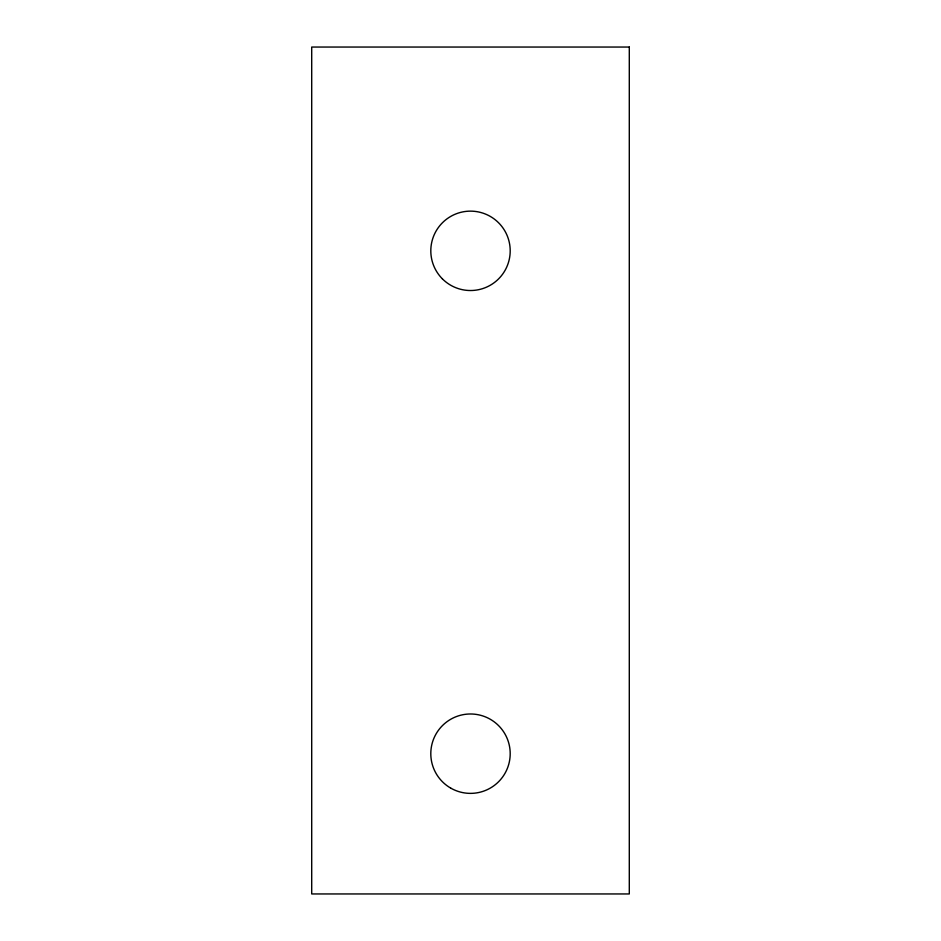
<?xml version="1.0" encoding="UTF-8"?>
<svg xmlns="http://www.w3.org/2000/svg" width="941" height="941" viewBox="0 0 941 941"><rect width="100%" height="100%" fill="white"/><g stroke="black" fill="none" stroke-linecap="round" stroke-linejoin="round"><path stroke-width="1.41" d="M629.294 47.05L311.706 47.05L311.706 893.95L629.294 893.95L629.294 47.05M450.657 788.064A39.698 39.698 0 0 0 510.198 753.682A39.698 39.698 0 0 0 450.657 719.3A39.698 39.698 0 0 0 450.657 788.064M442.435 278.901A39.698 39.698 0 0 0 508.846 261.116A39.698 39.698 0 0 0 460.22 212.49A39.698 39.698 0 0 0 442.435 278.901"/></g></svg>
